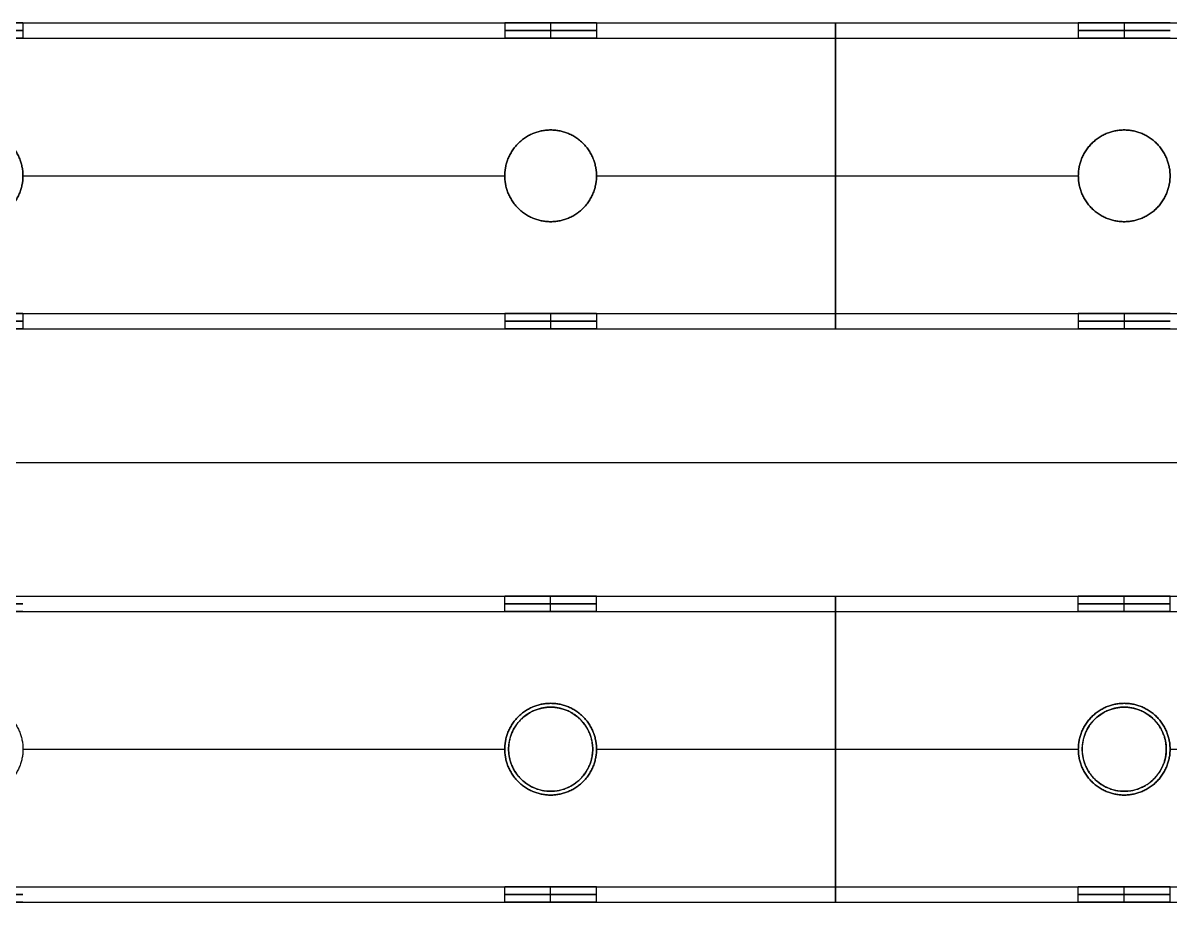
# Model space of a CAD drawing. Header units: millimetres. Extents: x -6529 to 809, y -8611 to 207.
# Drawn here: x -255.5 to -105.5, y -4410.7 to -4295.7 of the extents above; entities that cross this region are included whole.
import ezdxf

# ---------------------------------------------------------------- set-up
doc = ezdxf.new("R2010")
doc.units = ezdxf.units.MM
doc.header["$MEASUREMENT"] = 0
for name, color, linetype, true_color in [('gaten$11mm', 7, 'Continuous', 0xff6a35), ('platen', 7, 'Continuous', 0x007f00), ('staal', 5, 'Continuous', 0x0000ff)]:
    doc.layers.add(name, color=color, linetype=linetype, true_color=true_color)

# ---------------------------------------------------------------- blocks, each defined once
blk = doc.blocks.new('top plaat')
at = {"layer": 'platen'}
for p, q in [((0, -618), (1316, -618)), ((0, -618, 18), (1316, -618, 18)), ((320.5, -650), (320.5, -650, 18)), ((395.5, -650), (395.5, -650, 18)), ((315, -655.5), (315, -655.5, 18)), ((326, -655.5), (326, -655.5, 18)), ((401, -655.5), (401, -655.5, 18)), ((390, -655.5), (390, -655.5, 18)), ((320.5, -661), (320.5, -661, 18)), ((395.5, -661), (395.5, -661, 18))]:
    blk.add_line(p, q, dxfattribs=at)
for centre in [(320.5, -655.5, 9), (395.5, -655.5, 9)]:
    blk.add_circle(centre, 5.5, dxfattribs=at)
for points in [[(320.5, -650), (326, -650), (326, -655.5), (326, -661), (320.5, -661), (315, -661), (315, -655.5), (315, -650), (320.5, -650)], [(320.5, -650, 18), (326, -650, 18), (326, -655.5, 18), (326, -661, 18), (320.5, -661, 18), (315, -661, 18), (315, -655.5, 18), (315, -650, 18), (320.5, -650, 18)], [(395.5, -650), (401, -650), (401, -655.5), (401, -661), (395.5, -661), (390, -661), (390, -655.5), (390, -650), (395.5, -650)], [(395.5, -650, 18), (401, -650, 18), (401, -655.5, 18), (401, -661, 18), (395.5, -661, 18), (390, -661, 18), (390, -655.5, 18), (390, -650, 18), (395.5, -650, 18)]]:
    blk.add_rational_spline(points, [1, 0.707106781187, 1, 0.707106781187, 1, 0.707106781187, 1, 0.707106781187, 1], degree=2, knots=[-37.699112, -37.699112, -37.699112, -28.274334, -28.274334, -18.849556, -18.849556, -9.424778, -9.424778, 0, 0, 0], dxfattribs=at)
blk = doc.blocks.new('plaat base')
at = {"layer": 'platen'}
for p, q in [((58, -600), (1258, -600)), ((58, -600, 18), (1258, -600, 18))]:
    blk.add_line(p, q, dxfattribs=at)

msp = doc.modelspace()

# ---------------------------------------------------------------- linework, layer by layer
at = {"layer": 'gaten$11mm'}
for centre in [(-186.47, -4390.71), (-111.47, -4390.71)]:
    msp.add_circle(centre, 5.5, dxfattribs=at)
at = {"layer": 'staal'}
for p, q in [((-255.47, -4295.71, 1296), (-255.47, -4297.71, 1296)), ((-192.47, -4295.71, 1296), (-192.47, -4297.71, 1296)), ((-186.47, -4295.71, 1302), (-186.47, -4297.71, 1302)), ((-186.47, -4295.71, 1290), (-186.47, -4297.71, 1290)), ((-180.47, -4295.71, 1296), (-180.47, -4297.71, 1296)), ((-117.47, -4295.71, 1296), (-117.47, -4297.71, 1296)), ((-111.47, -4295.71, 1302), (-111.47, -4297.71, 1302)), ((-111.47, -4295.71, 1290), (-111.47, -4297.71, 1290)), ((-186.47, -4309.71, 1278), (-186.47, -4309.71, 1276)), ((-186.47, -4309.71, 1316), (-186.47, -4309.71, 1314)), ((-111.47, -4309.71, 1278), (-111.47, -4309.71, 1276)), ((-111.47, -4309.71, 1316), (-111.47, -4309.71, 1314)), ((-255.47, -4315.71, 1278), (-255.47, -4315.71, 1276)), ((-255.47, -4315.71, 1316), (-255.47, -4315.71, 1314)), ((-192.47, -4315.71, 1278), (-192.47, -4315.71, 1276)), ((-192.47, -4315.71, 1316), (-192.47, -4315.71, 1314)), ((-180.47, -4315.71, 1278), (-180.47, -4315.71, 1276)), ((-180.47, -4315.71, 1316), (-180.47, -4315.71, 1314)), ((-117.47, -4315.71, 1278), (-117.47, -4315.71, 1276)), ((-117.47, -4315.71, 1316), (-117.47, -4315.71, 1314)), ((-186.47, -4321.71, 1278), (-186.47, -4321.71, 1276)), ((-186.47, -4321.71, 1316), (-186.47, -4321.71, 1314)), ((-111.47, -4321.71, 1278), (-111.47, -4321.71, 1276)), ((-111.47, -4321.71, 1316), (-111.47, -4321.71, 1314)), ((-255.47, -4333.71, 1296), (-255.47, -4335.71, 1296)), ((-192.47, -4333.71, 1296), (-192.47, -4335.71, 1296)), ((-186.47, -4333.71, 1302), (-186.47, -4335.71, 1302)), ((-186.47, -4333.71, 1290), (-186.47, -4335.71, 1290)), ((-180.47, -4333.71, 1296), (-180.47, -4335.71, 1296)), ((-117.47, -4333.71, 1296), (-117.47, -4335.71, 1296)), ((-111.47, -4333.71, 1302), (-111.47, -4335.71, 1302)), ((-111.47, -4333.71, 1290), (-111.47, -4335.71, 1290)), ((-192.47, -4372.71, 20), (-192.47, -4370.71, 20)), ((-186.47, -4372.71, 26), (-186.47, -4370.71, 26)), ((-186.47, -4372.71, 14), (-186.47, -4370.71, 14)), ((-180.47, -4372.71, 20), (-180.47, -4370.71, 20)), ((-117.47, -4372.71, 20), (-117.47, -4370.71, 20)), ((-111.47, -4372.71, 26), (-111.47, -4370.71, 26)), ((-111.47, -4372.71, 14), (-111.47, -4370.71, 14)), ((-105.47, -4372.71, 20), (-105.47, -4370.71, 20)), ((-186.47, -4384.71, 2), (-186.47, -4384.71)), ((-186.47, -4384.71, 40), (-186.47, -4384.71, 38)), ((-111.47, -4384.71, 2), (-111.47, -4384.71)), ((-111.47, -4384.71, 40), (-111.47, -4384.71, 38)), ((-192.47, -4390.71, 2), (-192.47, -4390.71)), ((-192.47, -4390.71, 40), (-192.47, -4390.71, 38)), ((-180.47, -4390.71, 2), (-180.47, -4390.71)), ((-180.47, -4390.71, 40), (-180.47, -4390.71, 38)), ((-117.47, -4390.71, 2), (-117.47, -4390.71)), ((-117.47, -4390.71, 40), (-117.47, -4390.71, 38)), ((-105.47, -4390.71, 2), (-105.47, -4390.71)), ((-105.47, -4390.71, 40), (-105.47, -4390.71, 38)), ((-186.47, -4396.71, 2), (-186.47, -4396.71)), ((-186.47, -4396.71, 40), (-186.47, -4396.71, 38)), ((-111.47, -4396.71, 2), (-111.47, -4396.71)), ((-111.47, -4396.71, 40), (-111.47, -4396.71, 38)), ((-192.47, -4410.71, 20), (-192.47, -4408.71, 20)), ((-186.47, -4410.71, 26), (-186.47, -4408.71, 26)), ((-186.47, -4410.71, 14), (-186.47, -4408.71, 14)), ((-180.47, -4410.71, 20), (-180.47, -4408.71, 20)), ((-117.47, -4410.71, 20), (-117.47, -4408.71, 20)), ((-111.47, -4410.71, 26), (-111.47, -4408.71, 26)), ((-111.47, -4410.71, 14), (-111.47, -4408.71, 14)), ((-105.47, -4410.71, 20), (-105.47, -4408.71, 20))]:
    msp.add_line(p, q, dxfattribs=at)
for points in [[(-466.97, -4295.71, 1276), (-149.22, -4295.71, 1276), (168.53, -4295.71, 1276)], [(-466.97, -4295.71, 1316), (-149.22, -4295.71, 1316), (168.53, -4295.71, 1316)], [(-255.47, -4295.71, 1296), (-223.97, -4295.71, 1296), (-192.47, -4295.71, 1296)], [(-180.47, -4295.71, 1296), (-148.97, -4295.71, 1296), (-117.47, -4295.71, 1296)], [(-149.22, -4295.71, 1276), (-149.22, -4315.71, 1276), (-149.22, -4335.71, 1276)], [(-149.22, -4335.71, 1316), (-149.22, -4315.71, 1316), (-149.22, -4295.71, 1316)], [(-149.22, -4295.71, 1316), (-149.22, -4295.71, 1296), (-149.22, -4295.71, 1276)], [(-466.97, -4297.71, 1278), (-149.22, -4297.71, 1278), (168.53, -4297.71, 1278)], [(-466.97, -4297.71, 1314), (-149.22, -4297.71, 1314), (168.53, -4297.71, 1314)], [(-255.47, -4297.71, 1296), (-223.97, -4297.71, 1296), (-192.47, -4297.71, 1296)], [(-180.47, -4297.71, 1296), (-148.97, -4297.71, 1296), (-117.47, -4297.71, 1296)], [(-149.22, -4333.71, 1278), (-149.22, -4315.71, 1278), (-149.22, -4297.71, 1278)], [(-149.22, -4297.71, 1278), (-149.22, -4297.71, 1296), (-149.22, -4297.71, 1314)], [(-149.22, -4297.71, 1314), (-149.22, -4315.71, 1314), (-149.22, -4333.71, 1314)], [(-255.47, -4315.71, 1276), (-223.97, -4315.71, 1276), (-192.47, -4315.71, 1276)], [(-255.47, -4315.71, 1316), (-223.97, -4315.71, 1316), (-192.47, -4315.71, 1316)], [(-255.47, -4315.71, 1278), (-223.97, -4315.71, 1278), (-192.47, -4315.71, 1278)], [(-255.47, -4315.71, 1314), (-223.97, -4315.71, 1314), (-192.47, -4315.71, 1314)], [(-180.47, -4315.71, 1276), (-148.97, -4315.71, 1276), (-117.47, -4315.71, 1276)], [(-180.47, -4315.71, 1316), (-148.97, -4315.71, 1316), (-117.47, -4315.71, 1316)], [(-180.47, -4315.71, 1278), (-148.97, -4315.71, 1278), (-117.47, -4315.71, 1278)], [(-180.47, -4315.71, 1314), (-148.97, -4315.71, 1314), (-117.47, -4315.71, 1314)], [(-466.97, -4333.71, 1278), (-149.22, -4333.71, 1278), (168.53, -4333.71, 1278)], [(-466.97, -4333.71, 1314), (-149.22, -4333.71, 1314), (168.53, -4333.71, 1314)], [(-255.47, -4333.71, 1296), (-223.97, -4333.71, 1296), (-192.47, -4333.71, 1296)], [(-180.47, -4333.71, 1296), (-148.97, -4333.71, 1296), (-117.47, -4333.71, 1296)], [(-149.22, -4333.71, 1314), (-149.22, -4333.71, 1296), (-149.22, -4333.71, 1278)], [(-466.97, -4335.71, 1276), (-149.22, -4335.71, 1276), (168.53, -4335.71, 1276)], [(-466.97, -4335.71, 1316), (-149.22, -4335.71, 1316), (168.53, -4335.71, 1316)], [(-255.47, -4335.71, 1296), (-223.97, -4335.71, 1296), (-192.47, -4335.71, 1296)], [(-180.47, -4335.71, 1296), (-148.97, -4335.71, 1296), (-117.47, -4335.71, 1296)], [(-149.22, -4335.71, 1276), (-149.22, -4335.71, 1296), (-149.22, -4335.71, 1316)], [(-466.97, -4370.71), (-149.22, -4370.71), (168.53, -4370.71)], [(-466.97, -4370.71, 40), (-149.22, -4370.71, 40), (168.53, -4370.71, 40)], [(-255.47, -4370.71, 20), (-223.97, -4370.71, 20), (-192.47, -4370.71, 20)], [(-180.47, -4370.71, 20), (-148.97, -4370.71, 20), (-117.47, -4370.71, 20)], [(-149.22, -4410.71), (-149.22, -4390.71), (-149.22, -4370.71)], [(-149.22, -4370.71), (-149.22, -4370.71, 20), (-149.22, -4370.71, 40)], [(-149.22, -4370.71, 40), (-149.22, -4390.71, 40), (-149.22, -4410.71, 40)], [(-466.97, -4372.71, 2), (-149.22, -4372.71, 2), (168.53, -4372.71, 2)], [(-466.97, -4372.71, 38), (-149.22, -4372.71, 38), (168.53, -4372.71, 38)], [(-255.47, -4372.71, 20), (-223.97, -4372.71, 20), (-192.47, -4372.71, 20)], [(-180.47, -4372.71, 20), (-148.97, -4372.71, 20), (-117.47, -4372.71, 20)], [(-149.22, -4372.71, 38), (-149.22, -4372.71, 20), (-149.22, -4372.71, 2)], [(-149.22, -4372.71, 2), (-149.22, -4390.71, 2), (-149.22, -4408.71, 2)], [(-149.22, -4408.71, 38), (-149.22, -4390.71, 38), (-149.22, -4372.71, 38)], [(-255.47, -4390.71), (-223.97, -4390.71), (-192.47, -4390.71)], [(-255.47, -4390.71, 40), (-223.97, -4390.71, 40), (-192.47, -4390.71, 40)], [(-255.47, -4390.71, 2), (-223.97, -4390.71, 2), (-192.47, -4390.71, 2)], [(-255.47, -4390.71, 38), (-223.97, -4390.71, 38), (-192.47, -4390.71, 38)], [(-180.47, -4390.71), (-148.97, -4390.71), (-117.47, -4390.71)], [(-180.47, -4390.71, 40), (-148.97, -4390.71, 40), (-117.47, -4390.71, 40)], [(-180.47, -4390.71, 2), (-148.97, -4390.71, 2), (-117.47, -4390.71, 2)], [(-180.47, -4390.71, 38), (-148.97, -4390.71, 38), (-117.47, -4390.71, 38)], [(-105.47, -4390.71, 38), (-73.97, -4390.71, 38), (-42.47, -4390.71, 38)], [(-466.97, -4408.71, 2), (-149.22, -4408.71, 2), (168.53, -4408.71, 2)], [(-466.97, -4408.71, 38), (-149.22, -4408.71, 38), (168.53, -4408.71, 38)], [(-255.47, -4408.71, 20), (-223.97, -4408.71, 20), (-192.47, -4408.71, 20)], [(-180.47, -4408.71, 20), (-148.97, -4408.71, 20), (-117.47, -4408.71, 20)], [(-149.22, -4408.71, 2), (-149.22, -4408.71, 20), (-149.22, -4408.71, 38)], [(-466.97, -4410.71), (-149.22, -4410.71), (168.53, -4410.71)], [(-466.97, -4410.71, 40), (-149.22, -4410.71, 40), (168.53, -4410.71, 40)], [(-255.47, -4410.71, 20), (-223.97, -4410.71, 20), (-192.47, -4410.71, 20)], [(-180.47, -4410.71, 20), (-148.97, -4410.71, 20), (-117.47, -4410.71, 20)], [(-149.22, -4410.71, 40), (-149.22, -4410.71, 20), (-149.22, -4410.71)]]:
    msp.add_open_spline(points, degree=2, dxfattribs=at)
for points, weights, knots in [([(-261.47, -4295.71, 1302), (-255.47, -4295.71, 1302), (-255.47, -4295.71, 1296), (-255.47, -4295.71, 1290), (-261.47, -4295.71, 1290), (-267.47, -4295.71, 1290), (-267.47, -4295.71, 1296), (-267.47, -4295.71, 1302), (-261.47, -4295.71, 1302)], [1, 0.707106781187, 1, 0.707106781187, 1, 0.707106781187, 1, 0.707106781187, 1], [0, 0, 0, 7.853982, 7.853982, 15.707963, 15.707963, 23.561945, 23.561945, 31.415927, 31.415927, 31.415927]), ([(-186.47, -4295.71, 1302), (-180.47, -4295.71, 1302), (-180.47, -4295.71, 1296), (-180.47, -4295.71, 1290), (-186.47, -4295.71, 1290), (-192.47, -4295.71, 1290), (-192.47, -4295.71, 1296), (-192.47, -4295.71, 1302), (-186.47, -4295.71, 1302)], [1, 0.707106781187, 1, 0.707106781187, 1, 0.707106781187, 1, 0.707106781187, 1], [0, 0, 0, 7.853982, 7.853982, 15.707963, 15.707963, 23.561945, 23.561945, 31.415927, 31.415927, 31.415927]), ([(-111.47, -4295.71, 1302), (-105.47, -4295.71, 1302), (-105.47, -4295.71, 1296), (-105.47, -4295.71, 1290), (-111.47, -4295.71, 1290), (-117.47, -4295.71, 1290), (-117.47, -4295.71, 1296), (-117.47, -4295.71, 1302), (-111.47, -4295.71, 1302)], [1, 0.707106781187, 1, 0.707106781187, 1, 0.707106781187, 1, 0.707106781187, 1], [0, 0, 0, 7.853982, 7.853982, 15.707963, 15.707963, 23.561945, 23.561945, 31.415927, 31.415927, 31.415927]), ([(-261.47, -4296.71, 1302), (-255.47, -4296.71, 1302), (-255.47, -4296.71, 1296), (-255.47, -4296.71, 1290), (-261.47, -4296.71, 1290), (-267.47, -4296.71, 1290), (-267.47, -4296.71, 1296), (-267.47, -4296.71, 1302), (-261.47, -4296.71, 1302)], [1, 0.707106781187, 1, 0.707106781187, 1, 0.707106781187, 1, 0.707106781187, 1], [0, 0, 0, 7.853982, 7.853982, 15.707963, 15.707963, 23.561945, 23.561945, 31.415927, 31.415927, 31.415927]), ([(-186.47, -4296.71, 1302), (-180.47, -4296.71, 1302), (-180.47, -4296.71, 1296), (-180.47, -4296.71, 1290), (-186.47, -4296.71, 1290), (-192.47, -4296.71, 1290), (-192.47, -4296.71, 1296), (-192.47, -4296.71, 1302), (-186.47, -4296.71, 1302)], [1, 0.707106781187, 1, 0.707106781187, 1, 0.707106781187, 1, 0.707106781187, 1], [0, 0, 0, 7.853982, 7.853982, 15.707963, 15.707963, 23.561945, 23.561945, 31.415927, 31.415927, 31.415927]), ([(-111.47, -4296.71, 1302), (-105.47, -4296.71, 1302), (-105.47, -4296.71, 1296), (-105.47, -4296.71, 1290), (-111.47, -4296.71, 1290), (-117.47, -4296.71, 1290), (-117.47, -4296.71, 1296), (-117.47, -4296.71, 1302), (-111.47, -4296.71, 1302)], [1, 0.707106781187, 1, 0.707106781187, 1, 0.707106781187, 1, 0.707106781187, 1], [0, 0, 0, 7.853982, 7.853982, 15.707963, 15.707963, 23.561945, 23.561945, 31.415927, 31.415927, 31.415927]), ([(-261.47, -4297.71, 1302), (-267.47, -4297.71, 1302), (-267.47, -4297.71, 1296), (-267.47, -4297.71, 1290), (-261.47, -4297.71, 1290), (-255.47, -4297.71, 1290), (-255.47, -4297.71, 1296), (-255.47, -4297.71, 1302), (-261.47, -4297.71, 1302)], [1, 0.707106781187, 1, 0.707106781187, 1, 0.707106781187, 1, 0.707106781187, 1], [-31.415927, -31.415927, -31.415927, -23.561945, -23.561945, -15.707963, -15.707963, -7.853982, -7.853982, 0, 0, 0]), ([(-186.47, -4297.71, 1302), (-192.47, -4297.71, 1302), (-192.47, -4297.71, 1296), (-192.47, -4297.71, 1290), (-186.47, -4297.71, 1290), (-180.47, -4297.71, 1290), (-180.47, -4297.71, 1296), (-180.47, -4297.71, 1302), (-186.47, -4297.71, 1302)], [1, 0.707106781187, 1, 0.707106781187, 1, 0.707106781187, 1, 0.707106851018, 0.999999860338], [-31.415927, -31.415927, -31.415927, -23.561944, -23.561944, -15.707962, -15.707962, -7.85398, -7.85398, 0, 0, 0]), ([(-111.47, -4297.71, 1302), (-117.47, -4297.71, 1302), (-117.47, -4297.71, 1296), (-117.47, -4297.71, 1290), (-111.47, -4297.71, 1290), (-105.47, -4297.71, 1290), (-105.47, -4297.71, 1296), (-105.47, -4297.71, 1302), (-111.47, -4297.71, 1302)], [1, 0.707106781187, 1, 0.707106781187, 1, 0.707106781187, 1, 0.707106851018, 0.999999860338], [-31.415927, -31.415927, -31.415927, -23.561944, -23.561944, -15.707962, -15.707962, -7.85398, -7.85398, 0, 0, 0]), ([(-261.47, -4321.71, 1276), (-267.47, -4321.71, 1276), (-267.47, -4315.71, 1276), (-267.47, -4309.71, 1276), (-261.47, -4309.71, 1276), (-255.47, -4309.71, 1276), (-255.47, -4315.71, 1276), (-255.47, -4321.71, 1276), (-261.47, -4321.71, 1276)], [1, 0.707106781187, 1, 0.707106781187, 1, 0.707106781187, 1, 0.707106781187, 1], [-31.415927, -31.415927, -31.415927, -23.561945, -23.561945, -15.707963, -15.707963, -7.853982, -7.853982, 0, 0, 0]), ([(-261.47, -4321.71, 1316), (-255.47, -4321.71, 1316), (-255.47, -4315.71, 1316), (-255.47, -4309.71, 1316), (-261.47, -4309.71, 1316), (-267.47, -4309.71, 1316), (-267.47, -4315.71, 1316), (-267.47, -4321.71, 1316), (-261.47, -4321.71, 1316)], [1, 0.707106781187, 1, 0.707106781187, 1, 0.707106781187, 1, 0.707106781187, 1], [0, 0, 0, 7.853982, 7.853982, 15.707963, 15.707963, 23.561945, 23.561945, 31.415927, 31.415927, 31.415927]), ([(-261.47, -4321.71, 1278), (-255.47, -4321.71, 1278), (-255.47, -4315.71, 1278), (-255.47, -4309.71, 1278), (-261.47, -4309.71, 1278), (-267.47, -4309.71, 1278), (-267.47, -4315.71, 1278), (-267.47, -4321.71, 1278), (-261.47, -4321.71, 1278)], [1, 0.707106781187, 1, 0.707106781187, 1, 0.707106781187, 1, 0.707106781187, 1], [0, 0, 0, 7.853982, 7.853982, 15.707963, 15.707963, 23.561945, 23.561945, 31.415927, 31.415927, 31.415927]), ([(-261.47, -4321.71, 1314), (-267.47, -4321.71, 1314), (-267.47, -4315.71, 1314), (-267.47, -4309.71, 1314), (-261.47, -4309.71, 1314), (-255.47, -4309.71, 1314), (-255.47, -4315.71, 1314), (-255.47, -4321.71, 1314), (-261.47, -4321.71, 1314)], [1, 0.707106781187, 1, 0.707106781187, 1, 0.707106781187, 1, 0.707106781187, 1], [-31.415927, -31.415927, -31.415927, -23.561945, -23.561945, -15.707963, -15.707963, -7.853982, -7.853982, 0, 0, 0]), ([(-261.47, -4321.71, 1277), (-255.47, -4321.71, 1277), (-255.47, -4315.71, 1277), (-255.47, -4309.71, 1277), (-261.47, -4309.71, 1277), (-267.47, -4309.71, 1277), (-267.47, -4315.71, 1277), (-267.47, -4321.71, 1277), (-261.47, -4321.71, 1277)], [1, 0.707106781187, 1, 0.707106781187, 1, 0.707106781187, 1, 0.707106781187, 1], [0, 0, 0, 7.853982, 7.853982, 15.707963, 15.707963, 23.561945, 23.561945, 31.415927, 31.415927, 31.415927]), ([(-261.47, -4321.71, 1315), (-255.47, -4321.71, 1315), (-255.47, -4315.71, 1315), (-255.47, -4309.71, 1315), (-261.47, -4309.71, 1315), (-267.47, -4309.71, 1315), (-267.47, -4315.71, 1315), (-267.47, -4321.71, 1315), (-261.47, -4321.71, 1315)], [1, 0.707106781187, 1, 0.707106781187, 1, 0.707106781187, 1, 0.707106781187, 1], [0, 0, 0, 7.853982, 7.853982, 15.707963, 15.707963, 23.561945, 23.561945, 31.415927, 31.415927, 31.415927]), ([(-186.47, -4321.71, 1276), (-192.47, -4321.71, 1276), (-192.47, -4315.71, 1276), (-192.47, -4309.71, 1276), (-186.47, -4309.71, 1276), (-180.47, -4309.71, 1276), (-180.47, -4315.71, 1276), (-180.47, -4321.71, 1276), (-186.47, -4321.71, 1276)], [1, 0.707106781187, 1, 0.707106781187, 1, 0.707106781187, 1, 0.707106781187, 1], [-31.415927, -31.415927, -31.415927, -23.561945, -23.561945, -15.707963, -15.707963, -7.853982, -7.853982, 0, 0, 0]), ([(-186.47, -4321.71, 1316), (-180.47, -4321.71, 1316), (-180.47, -4315.71, 1316), (-180.47, -4309.71, 1316), (-186.47, -4309.71, 1316), (-192.47, -4309.71, 1316), (-192.47, -4315.71, 1316), (-192.47, -4321.71, 1316), (-186.47, -4321.71, 1316)], [1, 0.707106781187, 1, 0.707106781187, 1, 0.707106781187, 1, 0.707106781187, 1], [0, 0, 0, 7.853982, 7.853982, 15.707963, 15.707963, 23.561945, 23.561945, 31.415927, 31.415927, 31.415927]), ([(-186.47, -4321.71, 1278), (-180.47, -4321.71, 1278), (-180.47, -4315.71, 1278), (-180.47, -4309.71, 1278), (-186.47, -4309.71, 1278), (-192.47, -4309.71, 1278), (-192.47, -4315.71, 1278), (-192.47, -4321.71, 1278), (-186.47, -4321.71, 1278)], [1, 0.707106781187, 1, 0.707106781187, 1, 0.707106781187, 1, 0.707106781187, 1], [0, 0, 0, 7.853982, 7.853982, 15.707963, 15.707963, 23.561945, 23.561945, 31.415927, 31.415927, 31.415927]), ([(-186.47, -4321.71, 1314), (-192.47, -4321.71, 1314), (-192.47, -4315.71, 1314), (-192.47, -4309.71, 1314), (-186.47, -4309.71, 1314), (-180.47, -4309.71, 1314), (-180.47, -4315.71, 1314), (-180.47, -4321.71, 1314), (-186.47, -4321.71, 1314)], [1, 0.707106781187, 1, 0.707106781187, 1, 0.707106781187, 1, 0.707106781187, 1], [-31.415927, -31.415927, -31.415927, -23.561945, -23.561945, -15.707963, -15.707963, -7.853982, -7.853982, 0, 0, 0]), ([(-186.47, -4321.71, 1277), (-180.47, -4321.71, 1277), (-180.47, -4315.71, 1277), (-180.47, -4309.71, 1277), (-186.47, -4309.71, 1277), (-192.47, -4309.71, 1277), (-192.47, -4315.71, 1277), (-192.47, -4321.71, 1277), (-186.47, -4321.71, 1277)], [1, 0.707106781187, 1, 0.707106781187, 1, 0.707106781187, 1, 0.707106781187, 1], [0, 0, 0, 7.853982, 7.853982, 15.707963, 15.707963, 23.561945, 23.561945, 31.415927, 31.415927, 31.415927]), ([(-186.47, -4321.71, 1315), (-180.47, -4321.71, 1315), (-180.47, -4315.71, 1315), (-180.47, -4309.71, 1315), (-186.47, -4309.71, 1315), (-192.47, -4309.71, 1315), (-192.47, -4315.71, 1315), (-192.47, -4321.71, 1315), (-186.47, -4321.71, 1315)], [1, 0.707106781187, 1, 0.707106781187, 1, 0.707106781187, 1, 0.707106781187, 1], [0, 0, 0, 7.853982, 7.853982, 15.707963, 15.707963, 23.561945, 23.561945, 31.415927, 31.415927, 31.415927]), ([(-111.47, -4321.71, 1276), (-117.47, -4321.71, 1276), (-117.47, -4315.71, 1276), (-117.47, -4309.71, 1276), (-111.47, -4309.71, 1276), (-105.47, -4309.71, 1276), (-105.47, -4315.71, 1276), (-105.47, -4321.71, 1276), (-111.47, -4321.71, 1276)], [1, 0.707106781187, 1, 0.707106781187, 1, 0.707106781187, 1, 0.707106781187, 1], [-31.415927, -31.415927, -31.415927, -23.561945, -23.561945, -15.707963, -15.707963, -7.853982, -7.853982, 0, 0, 0]), ([(-111.47, -4321.71, 1316), (-105.47, -4321.71, 1316), (-105.47, -4315.71, 1316), (-105.47, -4309.71, 1316), (-111.47, -4309.71, 1316), (-117.47, -4309.71, 1316), (-117.47, -4315.71, 1316), (-117.47, -4321.71, 1316), (-111.47, -4321.71, 1316)], [1, 0.707106781187, 1, 0.707106781187, 1, 0.707106781187, 1, 0.707106781187, 1], [0, 0, 0, 7.853982, 7.853982, 15.707963, 15.707963, 23.561945, 23.561945, 31.415927, 31.415927, 31.415927]), ([(-111.47, -4321.71, 1278), (-105.47, -4321.71, 1278), (-105.47, -4315.71, 1278), (-105.47, -4309.71, 1278), (-111.47, -4309.71, 1278), (-117.47, -4309.71, 1278), (-117.47, -4315.71, 1278), (-117.47, -4321.71, 1278), (-111.47, -4321.71, 1278)], [1, 0.707106781187, 1, 0.707106781187, 1, 0.707106781187, 1, 0.707106781187, 1], [0, 0, 0, 7.853982, 7.853982, 15.707963, 15.707963, 23.561945, 23.561945, 31.415927, 31.415927, 31.415927]), ([(-111.47, -4321.71, 1314), (-117.47, -4321.71, 1314), (-117.47, -4315.71, 1314), (-117.47, -4309.71, 1314), (-111.47, -4309.71, 1314), (-105.47, -4309.71, 1314), (-105.47, -4315.71, 1314), (-105.47, -4321.71, 1314), (-111.47, -4321.71, 1314)], [1, 0.707106781187, 1, 0.707106781187, 1, 0.707106781187, 1, 0.707106781187, 1], [-31.415927, -31.415927, -31.415927, -23.561945, -23.561945, -15.707963, -15.707963, -7.853982, -7.853982, 0, 0, 0]), ([(-111.47, -4321.71, 1277), (-105.47, -4321.71, 1277), (-105.47, -4315.71, 1277), (-105.47, -4309.71, 1277), (-111.47, -4309.71, 1277), (-117.47, -4309.71, 1277), (-117.47, -4315.71, 1277), (-117.47, -4321.71, 1277), (-111.47, -4321.71, 1277)], [1, 0.707106781187, 1, 0.707106781187, 1, 0.707106781187, 1, 0.707106781187, 1], [0, 0, 0, 7.853982, 7.853982, 15.707963, 15.707963, 23.561945, 23.561945, 31.415927, 31.415927, 31.415927]), ([(-111.47, -4321.71, 1315), (-105.47, -4321.71, 1315), (-105.47, -4315.71, 1315), (-105.47, -4309.71, 1315), (-111.47, -4309.71, 1315), (-117.47, -4309.71, 1315), (-117.47, -4315.71, 1315), (-117.47, -4321.71, 1315), (-111.47, -4321.71, 1315)], [1, 0.707106781187, 1, 0.707106781187, 1, 0.707106781187, 1, 0.707106781187, 1], [0, 0, 0, 7.853982, 7.853982, 15.707963, 15.707963, 23.561945, 23.561945, 31.415927, 31.415927, 31.415927]), ([(-261.47, -4333.71, 1302), (-255.47, -4333.71, 1302), (-255.47, -4333.71, 1296), (-255.47, -4333.71, 1290), (-261.47, -4333.71, 1290), (-267.47, -4333.71, 1290), (-267.47, -4333.71, 1296), (-267.47, -4333.71, 1302), (-261.47, -4333.71, 1302)], [0.999999860338, 0.707106851018, 1, 0.707106781187, 1, 0.707106781187, 1, 0.707106851018, 0.999999860338], [0, 0, 0, 7.853981, 7.853981, 15.707963, 15.707963, 23.561946, 23.561946, 31.415927, 31.415927, 31.415927]), ([(-261.47, -4334.71, 1302), (-255.47, -4334.71, 1302), (-255.47, -4334.71, 1296), (-255.47, -4334.71, 1290), (-261.47, -4334.71, 1290), (-267.47, -4334.71, 1290), (-267.47, -4334.71, 1296), (-267.47, -4334.71, 1302), (-261.47, -4334.71, 1302)], [1, 0.707106781187, 1, 0.707106781187, 1, 0.707106781187, 1, 0.707106781187, 1], [0, 0, 0, 7.853982, 7.853982, 15.707963, 15.707963, 23.561945, 23.561945, 31.415927, 31.415927, 31.415927]), ([(-186.47, -4333.71, 1302), (-180.47, -4333.71, 1302), (-180.47, -4333.71, 1296), (-180.47, -4333.71, 1290), (-186.47, -4333.71, 1290), (-192.47, -4333.71, 1290), (-192.47, -4333.71, 1296), (-192.47, -4333.71, 1302), (-186.47, -4333.71, 1302)], [1, 0.707106781187, 1, 0.707106781187, 1, 0.707106781187, 1, 0.707106781187, 1], [0, 0, 0, 7.853982, 7.853982, 15.707963, 15.707963, 23.561945, 23.561945, 31.415927, 31.415927, 31.415927]), ([(-186.47, -4334.71, 1302), (-180.47, -4334.71, 1302), (-180.47, -4334.71, 1296), (-180.47, -4334.71, 1290), (-186.47, -4334.71, 1290), (-192.47, -4334.71, 1290), (-192.47, -4334.71, 1296), (-192.47, -4334.71, 1302), (-186.47, -4334.71, 1302)], [1, 0.707106781187, 1, 0.707106781187, 1, 0.707106781187, 1, 0.707106781187, 1], [0, 0, 0, 7.853982, 7.853982, 15.707963, 15.707963, 23.561945, 23.561945, 31.415927, 31.415927, 31.415927]), ([(-111.47, -4333.71, 1302), (-105.47, -4333.71, 1302), (-105.47, -4333.71, 1296), (-105.47, -4333.71, 1290), (-111.47, -4333.71, 1290), (-117.47, -4333.71, 1290), (-117.47, -4333.71, 1296), (-117.47, -4333.71, 1302), (-111.47, -4333.71, 1302)], [1, 0.707106781187, 1, 0.707106781187, 1, 0.707106781187, 1, 0.707106781187, 1], [0, 0, 0, 7.853982, 7.853982, 15.707963, 15.707963, 23.561945, 23.561945, 31.415927, 31.415927, 31.415927]), ([(-111.47, -4334.71, 1302), (-105.47, -4334.71, 1302), (-105.47, -4334.71, 1296), (-105.47, -4334.71, 1290), (-111.47, -4334.71, 1290), (-117.47, -4334.71, 1290), (-117.47, -4334.71, 1296), (-117.47, -4334.71, 1302), (-111.47, -4334.71, 1302)], [1, 0.707106781187, 1, 0.707106781187, 1, 0.707106781187, 1, 0.707106781187, 1], [0, 0, 0, 7.853982, 7.853982, 15.707963, 15.707963, 23.561945, 23.561945, 31.415927, 31.415927, 31.415927]), ([(-261.47, -4335.71, 1302), (-267.47, -4335.71, 1302), (-267.47, -4335.71, 1296), (-267.47, -4335.71, 1290), (-261.47, -4335.71, 1290), (-255.47, -4335.71, 1290), (-255.47, -4335.71, 1296), (-255.47, -4335.71, 1302), (-261.47, -4335.71, 1302)], [1, 0.707106781187, 1, 0.707106781187, 1, 0.707106781187, 1, 0.707106781187, 1], [-31.415927, -31.415927, -31.415927, -23.561945, -23.561945, -15.707963, -15.707963, -7.853982, -7.853982, 0, 0, 0]), ([(-186.47, -4335.71, 1302), (-192.47, -4335.71, 1302), (-192.47, -4335.71, 1296), (-192.47, -4335.71, 1290), (-186.47, -4335.71, 1290), (-180.47, -4335.71, 1290), (-180.47, -4335.71, 1296), (-180.47, -4335.71, 1302), (-186.47, -4335.71, 1302)], [1, 0.707106781187, 1, 0.707106781187, 1, 0.707106781187, 1, 0.707106781187, 1], [-31.415927, -31.415927, -31.415927, -23.561945, -23.561945, -15.707963, -15.707963, -7.853982, -7.853982, 0, 0, 0]), ([(-111.47, -4335.71, 1302), (-117.47, -4335.71, 1302), (-117.47, -4335.71, 1296), (-117.47, -4335.71, 1290), (-111.47, -4335.71, 1290), (-105.47, -4335.71, 1290), (-105.47, -4335.71, 1296), (-105.47, -4335.71, 1302), (-111.47, -4335.71, 1302)], [1, 0.707106781187, 1, 0.707106781187, 1, 0.707106781187, 1, 0.707106781187, 1], [-31.415927, -31.415927, -31.415927, -23.561945, -23.561945, -15.707963, -15.707963, -7.853982, -7.853982, 0, 0, 0]), ([(-186.47, -4370.71, 26), (-192.47, -4370.71, 26), (-192.47, -4370.71, 20), (-192.47, -4370.71, 14), (-186.47, -4370.71, 14), (-180.47, -4370.71, 14), (-180.47, -4370.71, 20), (-180.47, -4370.71, 26), (-186.47, -4370.71, 26)], [1, 0.707106781187, 1, 0.707106781187, 1, 0.707106781187, 1, 0.707106781187, 1], [-31.415927, -31.415927, -31.415927, -23.561945, -23.561945, -15.707963, -15.707963, -7.853982, -7.853982, 0, 0, 0]), ([(-111.47, -4370.71, 26), (-117.47, -4370.71, 26), (-117.47, -4370.71, 20), (-117.47, -4370.71, 14), (-111.47, -4370.71, 14), (-105.47, -4370.71, 14), (-105.47, -4370.71, 20), (-105.47, -4370.71, 26), (-111.47, -4370.71, 26)], [1, 0.707106781187, 1, 0.707106781187, 1, 0.707106781187, 1, 0.707106781187, 1], [-31.415927, -31.415927, -31.415927, -23.561945, -23.561945, -15.707963, -15.707963, -7.853982, -7.853982, 0, 0, 0]), ([(-261.47, -4371.71, 26), (-255.47, -4371.71, 26), (-255.47, -4371.71, 20), (-255.47, -4371.71, 14), (-261.47, -4371.71, 14), (-267.47, -4371.71, 14), (-267.47, -4371.71, 20), (-267.47, -4371.71, 26), (-261.47, -4371.71, 26)], [1, 0.707106781187, 1, 0.707106781187, 1, 0.707106781187, 1, 0.707106781187, 1], [0, 0, 0, 7.853982, 7.853982, 15.707963, 15.707963, 23.561945, 23.561945, 31.415927, 31.415927, 31.415927]), ([(-186.47, -4371.71, 26), (-180.47, -4371.71, 26), (-180.47, -4371.71, 20), (-180.47, -4371.71, 14), (-186.47, -4371.71, 14), (-192.47, -4371.71, 14), (-192.47, -4371.71, 20), (-192.47, -4371.71, 26), (-186.47, -4371.71, 26)], [1, 0.707106781187, 1, 0.707106781187, 1, 0.707106781187, 1, 0.707106781187, 1], [0, 0, 0, 7.853982, 7.853982, 15.707963, 15.707963, 23.561945, 23.561945, 31.415927, 31.415927, 31.415927]), ([(-111.47, -4371.71, 26), (-105.47, -4371.71, 26), (-105.47, -4371.71, 20), (-105.47, -4371.71, 14), (-111.47, -4371.71, 14), (-117.47, -4371.71, 14), (-117.47, -4371.71, 20), (-117.47, -4371.71, 26), (-111.47, -4371.71, 26)], [1, 0.707106781187, 1, 0.707106781187, 1, 0.707106781187, 1, 0.707106781187, 1], [0, 0, 0, 7.853982, 7.853982, 15.707963, 15.707963, 23.561945, 23.561945, 31.415927, 31.415927, 31.415927]), ([(-261.47, -4372.71, 26), (-255.47, -4372.71, 26), (-255.47, -4372.71, 20), (-255.47, -4372.71, 14), (-261.47, -4372.71, 14), (-267.47, -4372.71, 14), (-267.47, -4372.71, 20), (-267.47, -4372.71, 26), (-261.47, -4372.71, 26)], [0.999999860338, 0.707106851018, 1, 0.707106781187, 1, 0.707106781187, 1, 0.707106851018, 0.999999860338], [0, 0, 0, 7.853981, 7.853981, 15.707963, 15.707963, 23.561946, 23.561946, 31.415927, 31.415927, 31.415927]), ([(-186.47, -4372.71, 26), (-180.47, -4372.71, 26), (-180.47, -4372.71, 20), (-180.47, -4372.71, 14), (-186.47, -4372.71, 14), (-192.47, -4372.71, 14), (-192.47, -4372.71, 20), (-192.47, -4372.71, 26), (-186.47, -4372.71, 26)], [1, 0.707106781187, 1, 0.707106781187, 1, 0.707106781187, 1, 0.707106781187, 1], [0, 0, 0, 7.853982, 7.853982, 15.707963, 15.707963, 23.561945, 23.561945, 31.415927, 31.415927, 31.415927]), ([(-111.47, -4372.71, 26), (-105.47, -4372.71, 26), (-105.47, -4372.71, 20), (-105.47, -4372.71, 14), (-111.47, -4372.71, 14), (-117.47, -4372.71, 14), (-117.47, -4372.71, 20), (-117.47, -4372.71, 26), (-111.47, -4372.71, 26)], [1, 0.707106781187, 1, 0.707106781187, 1, 0.707106781187, 1, 0.707106781187, 1], [0, 0, 0, 7.853982, 7.853982, 15.707963, 15.707963, 23.561945, 23.561945, 31.415927, 31.415927, 31.415927]), ([(-261.47, -4384.71), (-267.47, -4384.71), (-267.47, -4390.71), (-267.47, -4396.71), (-261.47, -4396.71), (-255.47, -4396.71), (-255.47, -4390.71), (-255.47, -4384.71), (-261.47, -4384.71)], [1, 0.707106781187, 1, 0.707106781187, 1, 0.707106781187, 1, 0.707106781187, 1], [-31.415927, -31.415927, -31.415927, -23.561945, -23.561945, -15.707963, -15.707963, -7.853982, -7.853982, 0, 0, 0]), ([(-261.47, -4384.71, 38), (-267.47, -4384.71, 38), (-267.47, -4390.71, 38), (-267.47, -4396.71, 38), (-261.47, -4396.71, 38), (-255.47, -4396.71, 38), (-255.47, -4390.71, 38), (-255.47, -4384.71, 38), (-261.47, -4384.71, 38)], [1, 0.707106781187, 1, 0.707106781187, 1, 0.707106781187, 1, 0.707106781187, 1], [-31.415927, -31.415927, -31.415927, -23.561945, -23.561945, -15.707963, -15.707963, -7.853982, -7.853982, 0, 0, 0]), ([(-186.47, -4384.71), (-192.47, -4384.71), (-192.47, -4390.71), (-192.47, -4396.71), (-186.47, -4396.71), (-180.47, -4396.71), (-180.47, -4390.71), (-180.47, -4384.71), (-186.47, -4384.71)], [1, 0.707106781187, 1, 0.707106781187, 1, 0.707106781187, 1, 0.707106781187, 1], [-31.415927, -31.415927, -31.415927, -23.561945, -23.561945, -15.707963, -15.707963, -7.853982, -7.853982, 0, 0, 0]), ([(-186.47, -4384.71, 40), (-180.47, -4384.71, 40), (-180.47, -4390.71, 40), (-180.47, -4396.71, 40), (-186.47, -4396.71, 40), (-192.47, -4396.71, 40), (-192.47, -4390.71, 40), (-192.47, -4384.71, 40), (-186.47, -4384.71, 40)], [1, 0.707106781187, 1, 0.707106781187, 1, 0.707106781187, 1, 0.707106781187, 1], [0, 0, 0, 7.853982, 7.853982, 15.707963, 15.707963, 23.561945, 23.561945, 31.415927, 31.415927, 31.415927]), ([(-186.47, -4384.71, 2), (-180.47, -4384.71, 2), (-180.47, -4390.71, 2), (-180.47, -4396.71, 2), (-186.47, -4396.71, 2), (-192.47, -4396.71, 2), (-192.47, -4390.71, 2), (-192.47, -4384.71, 2), (-186.47, -4384.71, 2)], [1, 0.707106781187, 1, 0.707106781187, 1, 0.707106781187, 1, 0.707106781187, 1], [0, 0, 0, 7.853982, 7.853982, 15.707963, 15.707963, 23.561945, 23.561945, 31.415927, 31.415927, 31.415927]), ([(-186.47, -4384.71, 38), (-192.47, -4384.71, 38), (-192.47, -4390.71, 38), (-192.47, -4396.71, 38), (-186.47, -4396.71, 38), (-180.47, -4396.71, 38), (-180.47, -4390.71, 38), (-180.47, -4384.71, 38), (-186.47, -4384.71, 38)], [1, 0.707106781187, 1, 0.707106781187, 1, 0.707106781187, 1, 0.707106781187, 1], [-31.415927, -31.415927, -31.415927, -23.561945, -23.561945, -15.707963, -15.707963, -7.853982, -7.853982, 0, 0, 0]), ([(-186.47, -4384.71, 1), (-180.47, -4384.71, 1), (-180.47, -4390.71, 1), (-180.47, -4396.71, 1), (-186.47, -4396.71, 1), (-192.47, -4396.71, 1), (-192.47, -4390.71, 1), (-192.47, -4384.71, 1), (-186.47, -4384.71, 1)], [1, 0.707106781187, 1, 0.707106781187, 1, 0.707106781187, 1, 0.707106781187, 1], [0, 0, 0, 7.853982, 7.853982, 15.707963, 15.707963, 23.561945, 23.561945, 31.415927, 31.415927, 31.415927]), ([(-186.47, -4384.71, 39), (-180.47, -4384.71, 39), (-180.47, -4390.71, 39), (-180.47, -4396.71, 39), (-186.47, -4396.71, 39), (-192.47, -4396.71, 39), (-192.47, -4390.71, 39), (-192.47, -4384.71, 39), (-186.47, -4384.71, 39)], [1, 0.707106781187, 1, 0.707106781187, 1, 0.707106781187, 1, 0.707106781187, 1], [0, 0, 0, 7.853982, 7.853982, 15.707963, 15.707963, 23.561945, 23.561945, 31.415927, 31.415927, 31.415927]), ([(-111.47, -4384.71), (-117.47, -4384.71), (-117.47, -4390.71), (-117.47, -4396.71), (-111.47, -4396.71), (-105.47, -4396.71), (-105.47, -4390.71), (-105.47, -4384.71), (-111.47, -4384.71)], [1, 0.707106781187, 1, 0.707106781187, 1, 0.707106781187, 1, 0.707106781187, 1], [-31.415927, -31.415927, -31.415927, -23.561945, -23.561945, -15.707963, -15.707963, -7.853982, -7.853982, 0, 0, 0]), ([(-111.47, -4384.71, 40), (-105.47, -4384.71, 40), (-105.47, -4390.71, 40), (-105.47, -4396.71, 40), (-111.47, -4396.71, 40), (-117.47, -4396.71, 40), (-117.47, -4390.71, 40), (-117.47, -4384.71, 40), (-111.47, -4384.71, 40)], [1, 0.707106781187, 1, 0.707106781187, 1, 0.707106781187, 1, 0.707106781187, 1], [0, 0, 0, 7.853982, 7.853982, 15.707963, 15.707963, 23.561945, 23.561945, 31.415927, 31.415927, 31.415927]), ([(-111.47, -4384.71, 2), (-105.47, -4384.71, 2), (-105.47, -4390.71, 2), (-105.47, -4396.71, 2), (-111.47, -4396.71, 2), (-117.47, -4396.71, 2), (-117.47, -4390.71, 2), (-117.47, -4384.71, 2), (-111.47, -4384.71, 2)], [1, 0.707106781187, 1, 0.707106781187, 1, 0.707106781187, 1, 0.707106781187, 1], [0, 0, 0, 7.853982, 7.853982, 15.707963, 15.707963, 23.561945, 23.561945, 31.415927, 31.415927, 31.415927]), ([(-111.47, -4384.71, 38), (-117.47, -4384.71, 38), (-117.47, -4390.71, 38), (-117.47, -4396.71, 38), (-111.47, -4396.71, 38), (-105.47, -4396.71, 38), (-105.47, -4390.71, 38), (-105.47, -4384.71, 38), (-111.47, -4384.71, 38)], [1, 0.707106781187, 1, 0.707106781187, 1, 0.707106781187, 1, 0.707106781187, 1], [-31.415927, -31.415927, -31.415927, -23.561945, -23.561945, -15.707963, -15.707963, -7.853982, -7.853982, 0, 0, 0]), ([(-111.47, -4384.71, 1), (-105.47, -4384.71, 1), (-105.47, -4390.71, 1), (-105.47, -4396.71, 1), (-111.47, -4396.71, 1), (-117.47, -4396.71, 1), (-117.47, -4390.71, 1), (-117.47, -4384.71, 1), (-111.47, -4384.71, 1)], [1, 0.707106781187, 1, 0.707106781187, 1, 0.707106781187, 1, 0.707106781187, 1], [0, 0, 0, 7.853982, 7.853982, 15.707963, 15.707963, 23.561945, 23.561945, 31.415927, 31.415927, 31.415927]), ([(-111.47, -4384.71, 39), (-105.47, -4384.71, 39), (-105.47, -4390.71, 39), (-105.47, -4396.71, 39), (-111.47, -4396.71, 39), (-117.47, -4396.71, 39), (-117.47, -4390.71, 39), (-117.47, -4384.71, 39), (-111.47, -4384.71, 39)], [1, 0.707106781187, 1, 0.707106781187, 1, 0.707106781187, 1, 0.707106781187, 1], [0, 0, 0, 7.853982, 7.853982, 15.707963, 15.707963, 23.561945, 23.561945, 31.415927, 31.415927, 31.415927]), ([(-261.47, -4409.71, 26), (-255.47, -4409.71, 26), (-255.47, -4409.71, 20), (-255.47, -4409.71, 14), (-261.47, -4409.71, 14), (-267.47, -4409.71, 14), (-267.47, -4409.71, 20), (-267.47, -4409.71, 26), (-261.47, -4409.71, 26)], [1, 0.707106781187, 1, 0.707106781187, 1, 0.707106781187, 1, 0.707106781187, 1], [0, 0, 0, 7.853982, 7.853982, 15.707963, 15.707963, 23.561945, 23.561945, 31.415927, 31.415927, 31.415927]), ([(-186.47, -4408.71, 26), (-192.47, -4408.71, 26), (-192.47, -4408.71, 20), (-192.47, -4408.71, 14), (-186.47, -4408.71, 14), (-180.47, -4408.71, 14), (-180.47, -4408.71, 20), (-180.47, -4408.71, 26), (-186.47, -4408.71, 26)], [1, 0.707106781187, 1, 0.707106781187, 1, 0.707106781187, 1, 0.707106851018, 0.999999860338], [-31.415927, -31.415927, -31.415927, -23.561944, -23.561944, -15.707962, -15.707962, -7.85398, -7.85398, 0, 0, 0]), ([(-186.47, -4409.71, 26), (-180.47, -4409.71, 26), (-180.47, -4409.71, 20), (-180.47, -4409.71, 14), (-186.47, -4409.71, 14), (-192.47, -4409.71, 14), (-192.47, -4409.71, 20), (-192.47, -4409.71, 26), (-186.47, -4409.71, 26)], [1, 0.707106781187, 1, 0.707106781187, 1, 0.707106781187, 1, 0.707106781187, 1], [0, 0, 0, 7.853982, 7.853982, 15.707963, 15.707963, 23.561945, 23.561945, 31.415927, 31.415927, 31.415927]), ([(-111.47, -4408.71, 26), (-117.47, -4408.71, 26), (-117.47, -4408.71, 20), (-117.47, -4408.71, 14), (-111.47, -4408.71, 14), (-105.47, -4408.71, 14), (-105.47, -4408.71, 20), (-105.47, -4408.71, 26), (-111.47, -4408.71, 26)], [1, 0.707106781187, 1, 0.707106781187, 1, 0.707106781187, 1, 0.707106851018, 0.999999860338], [-31.415927, -31.415927, -31.415927, -23.561944, -23.561944, -15.707962, -15.707962, -7.85398, -7.85398, 0, 0, 0]), ([(-111.47, -4409.71, 26), (-105.47, -4409.71, 26), (-105.47, -4409.71, 20), (-105.47, -4409.71, 14), (-111.47, -4409.71, 14), (-117.47, -4409.71, 14), (-117.47, -4409.71, 20), (-117.47, -4409.71, 26), (-111.47, -4409.71, 26)], [1, 0.707106781187, 1, 0.707106781187, 1, 0.707106781187, 1, 0.707106781187, 1], [0, 0, 0, 7.853982, 7.853982, 15.707963, 15.707963, 23.561945, 23.561945, 31.415927, 31.415927, 31.415927]), ([(-261.47, -4410.71, 26), (-255.47, -4410.71, 26), (-255.47, -4410.71, 20), (-255.47, -4410.71, 14), (-261.47, -4410.71, 14), (-267.47, -4410.71, 14), (-267.47, -4410.71, 20), (-267.47, -4410.71, 26), (-261.47, -4410.71, 26)], [1, 0.707106781187, 1, 0.707106781187, 1, 0.707106781187, 1, 0.707106781187, 1], [0, 0, 0, 7.853982, 7.853982, 15.707963, 15.707963, 23.561945, 23.561945, 31.415927, 31.415927, 31.415927]), ([(-186.47, -4410.71, 26), (-180.47, -4410.71, 26), (-180.47, -4410.71, 20), (-180.47, -4410.71, 14), (-186.47, -4410.71, 14), (-192.47, -4410.71, 14), (-192.47, -4410.71, 20), (-192.47, -4410.71, 26), (-186.47, -4410.71, 26)], [1, 0.707106781187, 1, 0.707106781187, 1, 0.707106781187, 1, 0.707106781187, 1], [0, 0, 0, 7.853982, 7.853982, 15.707963, 15.707963, 23.561945, 23.561945, 31.415927, 31.415927, 31.415927]), ([(-111.47, -4410.71, 26), (-105.47, -4410.71, 26), (-105.47, -4410.71, 20), (-105.47, -4410.71, 14), (-111.47, -4410.71, 14), (-117.47, -4410.71, 14), (-117.47, -4410.71, 20), (-117.47, -4410.71, 26), (-111.47, -4410.71, 26)], [1, 0.707106781187, 1, 0.707106781187, 1, 0.707106781187, 1, 0.707106781187, 1], [0, 0, 0, 7.853982, 7.853982, 15.707963, 15.707963, 23.561945, 23.561945, 31.415927, 31.415927, 31.415927])]:
    msp.add_rational_spline(points, weights, degree=2, knots=knots, dxfattribs=at)

# ---------------------------------------------------------------- block references
at = {"layer": 'platen'}
for name, p in [('top plaat', (-506.97, -3735.21, 1316)), ('plaat base', (-506.97, -3753.21, 40))]:
    msp.add_blockref(name, p, dxfattribs=at)

doc.saveas('drawing.dxf')
